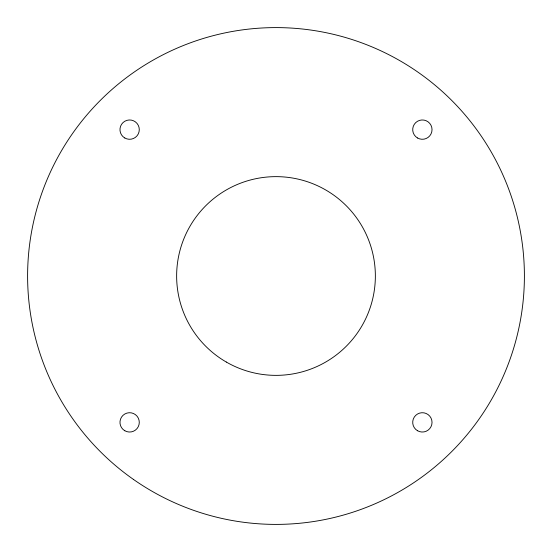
<?xml version="1.0" encoding="UTF-8"?>
<svg xmlns="http://www.w3.org/2000/svg" width="552" height="552" viewBox="0 0 552 552"><rect width="100%" height="100%" fill="white"/><g stroke="black" fill="none" stroke-linecap="round" stroke-linejoin="round"><path stroke-width="0.83" d="M226.32 362.05A99.36 99.36 0 0 0 375.36 276A99.36 99.36 0 0 0 226.32 189.95A99.36 99.36 0 0 0 226.32 362.05M417.54 430.739A9.66 9.66 0 0 0 432.03 422.37A9.66 9.66 0 0 0 417.54 414.007A9.66 9.66 0 0 0 417.54 430.739M124.8 430.739A9.66 9.66 0 0 0 139.29 422.37A9.66 9.66 0 0 0 124.8 414.007A9.66 9.66 0 0 0 124.8 430.739M124.8 137.993A9.66 9.66 0 0 0 139.29 129.63A9.66 9.66 0 0 0 124.8 121.261A9.66 9.66 0 0 0 124.8 137.993M417.54 137.993A9.66 9.66 0 0 0 432.03 129.63A9.66 9.66 0 0 0 417.54 121.261A9.66 9.66 0 0 0 417.54 137.993M133.522 479.474A248.4 248.4 0 0 0 523.455 297.652A248.4 248.4 0 0 0 171.023 50.874A248.4 248.4 0 0 0 133.522 479.474"/></g></svg>
